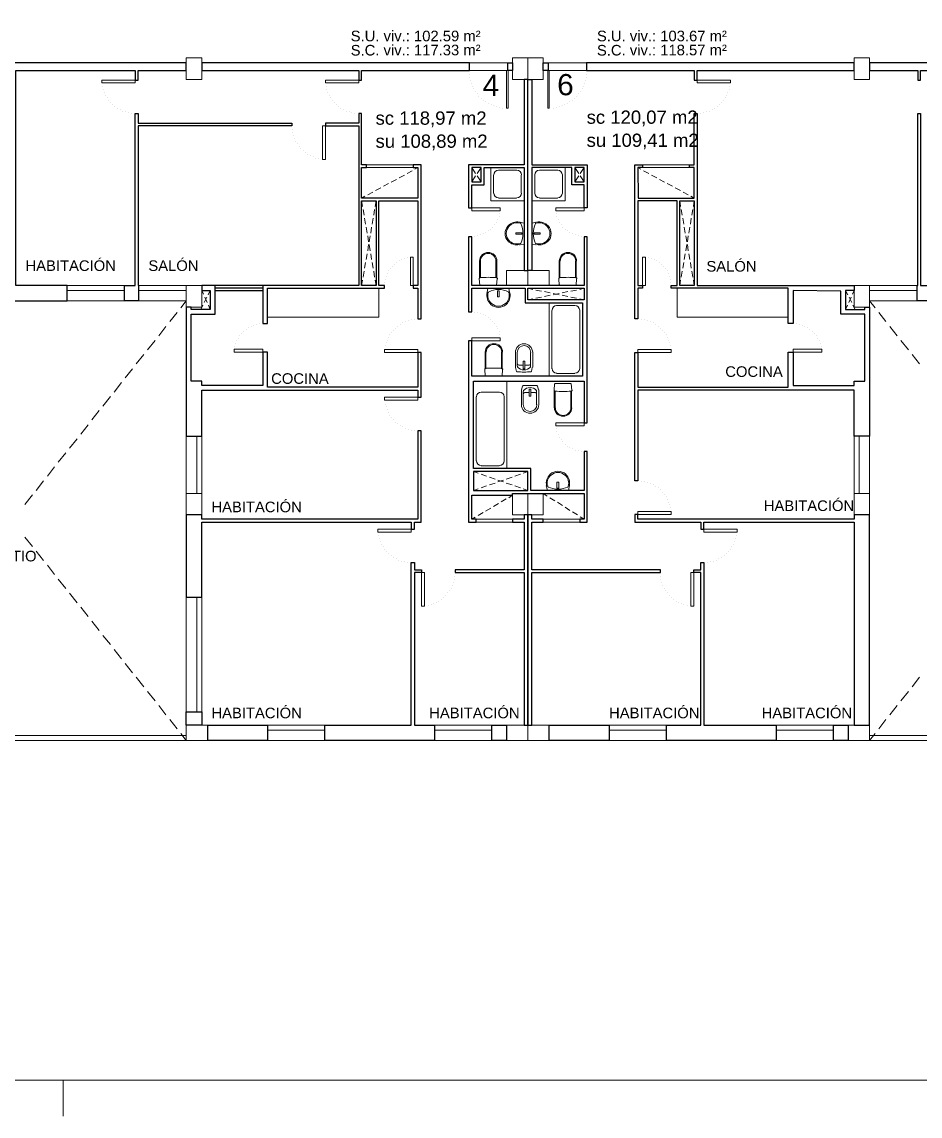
# Model space of a CAD drawing. Header units: millimetres. Extents: x 158 to 1000, y 519 to 900.
# Drawn here: x 376.2 to 501.6, y 601.6 to 754.2 of the extents above; entities that cross this region are included whole.
import ezdxf

# ---------------------------------------------------------------- set-up
doc = ezdxf.new("R2010")
doc.units = ezdxf.units.MM
doc.layers.get('0').update_dxf_attribs({"lineweight": 25})
doc.styles.add('textstyle3', font='Arial.ttf')

msp = doc.modelspace()

# ---------------------------------------------------------------- linework, layer by layer
at = {"color": 251, "lineweight": 5}
msp.add_line((381.97, 606.55), (381.97, 601.56), dxfattribs=at)
at = {"color": 18, "lineweight": 18, "true_color": 0x000000, "flags": 128}
for points in [[(182.96, 606.55), (746.93, 606.55), (746.93, 893.49), (182.96, 893.49), (182.96, 606.55)], [(401.32, 749.17), (399.16, 749.17), (399.16, 746.17), (401.32, 746.17), (401.32, 749.17)], [(446.83, 749.17), (444.71, 749.17), (444.71, 746.17), (446.83, 746.17), (446.83, 749.17)], [(448.99, 749.17), (446.83, 749.17), (446.83, 746.17), (448.99, 746.17), (448.99, 749.17)], [(494.54, 746.17), (492.38, 746.17), (492.38, 749.17), (494.54, 749.17), (494.54, 746.17)], [(443.87, 719.54), (446.83, 719.54), (446.83, 717.42), (443.87, 717.42), (443.87, 719.54)], [(446.83, 719.54), (449.83, 719.54), (449.83, 717.42), (446.83, 717.42), (446.83, 719.54)], [(401.32, 717.42), (399.16, 717.42), (399.16, 714.42), (401.32, 714.42), (401.32, 717.42)], [(494.54, 717.42), (492.38, 717.42), (492.38, 714.42), (494.54, 714.42), (494.54, 717.42)], [(399.16, 685.42), (401.32, 685.42), (401.32, 688.42), (399.16, 688.42), (399.16, 685.42)], [(444.71, 685.42), (446.83, 685.42), (446.83, 688.42), (444.71, 688.42), (444.71, 685.42)], [(446.83, 688.42), (448.99, 688.42), (448.99, 685.42), (446.83, 685.42), (446.83, 688.42)], [(492.38, 685.42), (494.54, 685.42), (494.54, 688.42), (492.38, 688.42), (492.38, 685.42)], [(402.17, 653.97), (399.16, 653.97), (399.16, 656.08), (402.17, 656.08), (402.17, 653.97)], [(443.87, 653.97), (446.83, 653.97), (446.83, 656.08), (443.87, 656.08), (443.87, 653.97)], [(446.83, 656.08), (449.83, 656.08), (449.83, 653.97), (446.83, 653.97), (446.83, 656.08)], [(494.54, 653.97), (491.53, 653.97), (491.53, 656.08), (494.54, 656.08), (494.54, 653.97)]]:
    msp.add_lwpolyline(points, dxfattribs=at)
at = {"color": 18, "lineweight": 25, "true_color": 0x000000, "flags": 128}
for points in [[(399.16, 747.44), (399.16, 748.5), (350.52, 748.5), (350.52, 747.44), (357.25, 747.44), (357.25, 746.08), (357.63, 746.08), (357.63, 747.44), (374.31, 747.44), (374.31, 717.42), (367.16, 717.42), (367.16, 715.31), (382.52, 715.31), (382.52, 717.42), (375.37, 717.42), (375.37, 747.44), (392.05, 747.44), (392.05, 746.08), (392.43, 746.08), (392.43, 747.44), (399.16, 747.44)], [(438.7, 747.44), (438.7, 748.5), (401.32, 748.5), (401.32, 747.44), (423.25, 747.44), (423.25, 746.08), (423.63, 746.08), (423.63, 747.44), (438.7, 747.44)], [(444.03, 747.44), (444.03, 748.5), (444.71, 748.5), (444.71, 747.44), (444.03, 747.44)], [(448.99, 747.44), (448.99, 748.5), (449.66, 748.5), (449.66, 747.44), (448.99, 747.44)], [(492.38, 747.44), (492.38, 748.5), (455, 748.5), (455, 747.44), (470.07, 747.44), (470.07, 746.08), (470.45, 746.08), (470.45, 747.44), (492.38, 747.44)], [(511.18, 717.42), (511.18, 715.31), (526.54, 715.31), (526.54, 717.42), (519.39, 717.42), (519.39, 747.44), (543.18, 747.44), (543.18, 748.5), (494.54, 748.5), (494.54, 747.44), (501.27, 747.44), (501.27, 746.08), (501.65, 746.08), (501.65, 747.44), (518.33, 747.44), (518.33, 717.42), (511.18, 717.42)], [(446.32, 719.54), (446.83, 719.54), (446.83, 746.17), (446.32, 746.17), (446.32, 734.27), (438.57, 734.27), (438.57, 728.26), (439, 728.26), (439, 731.48), (440.73, 731.48), (440.73, 733.89), (446.32, 733.89), (446.32, 719.54)], [(454.7, 728.26), (454.7, 731.48), (452.97, 731.48), (452.97, 733.89), (447.38, 733.89), (447.38, 719.54), (446.83, 719.54), (446.83, 746.17), (447.38, 746.17), (447.38, 734.27), (455.13, 734.27), (455.13, 728.26), (454.7, 728.26)], [(392.43, 741.43), (392.43, 740.07), (413.89, 740.07), (413.89, 739.69), (392.43, 739.69), (392.43, 717.42), (392.51, 717.42), (392.51, 715.31), (390.53, 715.31), (390.53, 717.42), (392.05, 717.42), (392.05, 741.43), (392.43, 741.43)], [(409.83, 712.13), (410.51, 712.13), (410.51, 717.04), (426.85, 717.04), (426.85, 717.42), (426.04, 717.42), (426.04, 729.23), (431.5, 729.23), (431.5, 717.42), (430.83, 717.42), (430.83, 717.04), (431.5, 717.04), (431.5, 712.77), (431.93, 712.77), (431.93, 734.27), (430.83, 734.27), (430.83, 733.89), (431.5, 733.89), (431.5, 729.62), (423.63, 729.62), (423.63, 733.89), (424.31, 733.89), (424.31, 734.27), (423.63, 734.27), (423.63, 741.43), (423.25, 741.43), (423.25, 740.07), (418.59, 740.07), (418.59, 739.69), (423.25, 739.69), (423.25, 717.42), (409.83, 717.42), (409.83, 712.13)], [(470.07, 741.43), (470.45, 741.43), (470.45, 717.42), (483.87, 717.42), (492.38, 717.42), (492.38, 716.75), (491.19, 716.75), (491.19, 714.08), (493.86, 714.08), (493.86, 714.42), (494.54, 714.42), (494.54, 696.43), (492.38, 696.43), (492.38, 702.82), (462.2, 702.82), (462.2, 690.16), (461.77, 690.16), (461.77, 708.07), (462.2, 708.07), (462.2, 703.24), (483.19, 703.24), (483.19, 708.11), (483.87, 708.11), (483.87, 703.5), (492.38, 703.5), (492.38, 704.09), (493.86, 704.09), (493.86, 713.44), (490.52, 713.44), (490.52, 716.62), (483.87, 716.75), (483.87, 712.13), (483.19, 712.13), (483.19, 717.04), (466.85, 717.04), (466.85, 717.42), (467.66, 717.42), (467.66, 729.23), (462.2, 729.23), (462.2, 717.42), (462.83, 717.42), (462.83, 717.04), (462.2, 717.04), (462.2, 712.77), (461.77, 712.77), (461.77, 734.27), (462.83, 734.27), (462.83, 733.89), (462.2, 733.89), (462.24, 729.62), (470.07, 729.62), (470.07, 733.89), (469.39, 733.89), (469.39, 734.27), (470.07, 734.27), (470.07, 741.43)], [(501.18, 715.31), (501.18, 717.42), (501.27, 717.42), (501.27, 741.43), (501.65, 741.43), (501.65, 717.42), (503.17, 717.42), (503.17, 715.31), (501.18, 715.31)], [(439, 731.9), (440.31, 731.9), (440.31, 733.89), (439, 733.89), (439, 731.9)], [(453.39, 731.9), (454.7, 731.9), (454.7, 733.89), (453.39, 733.89), (453.39, 731.9)], [(423.63, 729.23), (425.66, 729.23), (425.66, 717.42), (423.63, 717.42), (423.63, 729.23)], [(468.04, 729.23), (470.07, 729.23), (470.07, 717.42), (468.04, 717.42), (468.04, 729.23)], [(454.07, 684.4), (455.13, 684.4), (455.13, 694.27), (454.7, 694.27), (454.7, 688.81), (447.25, 688.81), (447.25, 691.9), (439.25, 691.9), (439.25, 704.09), (454.7, 704.09), (454.7, 698.25), (455.13, 698.25), (455.13, 724.24), (454.7, 724.24), (454.7, 717.42), (439, 717.42), (439, 724.24), (438.57, 724.24), (438.57, 713.74), (439, 713.74), (439, 717.04), (446.45, 717.04), (446.45, 715.01), (454.45, 715.01), (454.45, 704.77), (439, 704.77), (439, 709.72), (438.57, 709.72), (438.57, 684.4), (439.63, 684.4), (439.63, 684.83), (439, 684.83), (439, 688.17), (444.71, 688.17), (444.71, 688.42), (454.7, 688.42), (454.7, 684.83), (454.07, 684.83), (454.07, 684.4)], [(399.84, 713.44), (403.18, 713.44), (403.18, 717.42), (401.32, 717.42), (401.32, 716.75), (402.51, 716.75), (402.51, 714.08), (399.84, 714.08), (399.84, 714.42), (399.16, 714.42), (399.16, 696.43), (401.32, 696.43), (401.32, 702.82), (431.5, 702.82), (431.5, 701.84), (431.93, 701.84), (431.93, 708.07), (431.5, 708.07), (431.5, 703.24), (410.51, 703.24), (410.51, 708.11), (409.83, 708.11), (409.83, 703.5), (401.32, 703.5), (401.32, 704.09), (399.84, 704.09), (399.84, 713.44)], [(409.83, 717.42), (403.18, 717.42)], [(409.83, 717.08), (403.18, 717.08)], [(403.18, 716.75), (409.83, 716.75)], [(446.83, 717.04), (454.7, 717.04), (454.7, 715.43), (446.83, 715.43), (446.83, 717.04)], [(399.16, 673.95), (401.32, 673.95), (401.32, 684.4), (430.57, 684.4), (430.57, 683.43), (431, 683.43), (431, 684.4), (431.93, 684.4), (431.93, 697.15), (431.5, 697.15), (431.5, 684.83), (401.32, 684.83), (401.32, 685.42), (399.16, 685.42), (399.16, 673.95)], [(439.25, 688.81), (446.83, 688.81), (446.83, 691.47), (439.25, 691.47), (439.25, 688.81)], [(446.83, 656.08), (446.83, 685.42), (446.32, 685.42), (446.32, 684.83), (444.71, 684.83), (444.71, 684.4), (446.32, 684.4), (446.32, 677.76), (436.67, 677.76), (436.67, 677.38), (446.32, 677.38), (446.32, 656.08), (446.83, 656.08), (447.38, 656.08), (447.38, 677.38), (465.33, 677.38), (465.33, 677.76), (447.38, 677.76), (447.38, 684.4), (448.99, 684.4), (448.99, 684.83), (447.38, 684.83), (447.38, 685.42), (446.83, 685.42), (446.83, 656.08)], [(492.38, 656.08), (494.54, 656.08), (494.54, 685.42), (492.38, 685.42), (492.38, 684.83), (462.2, 684.83), (462.2, 685.5), (461.77, 685.5), (461.77, 684.4), (471, 684.4), (471, 683.43), (471.38, 683.43), (471.38, 684.4), (492.38, 684.4), (492.38, 656.08)], [(418.51, 653.97), (418.51, 656.08), (430.57, 656.08), (430.57, 678.77), (431, 678.77), (431, 677.76), (431.97, 677.76), (431.97, 677.38), (431, 677.38), (431, 656.08), (433.83, 656.08), (433.83, 653.97), (418.51, 653.97)], [(466.17, 653.97), (466.17, 656.08), (471, 656.08), (471, 677.38), (469.98, 677.38), (469.98, 677.76), (471, 677.76), (471, 678.77), (471.38, 678.77), (471.38, 656.08), (481.5, 656.08), (481.5, 653.97), (466.17, 653.97)], [(399.16, 656.08), (399.16, 657.94), (401.32, 657.94), (401.32, 656.08), (399.16, 656.08)], [(402.17, 656.08), (410.51, 656.08), (410.51, 653.97), (402.17, 653.97), (402.17, 656.08)], [(441.83, 653.97), (441.83, 656.08), (443.87, 656.08), (443.87, 653.97), (441.83, 653.97)], [(449.83, 653.97), (449.83, 656.08), (458.17, 656.08), (458.17, 653.97), (449.83, 653.97)], [(489.5, 653.97), (489.5, 656.08), (491.53, 656.08), (491.53, 653.97), (489.5, 653.97)]]:
    msp.add_lwpolyline(points, dxfattribs=at)
at = {"color": 252, "lineweight": 13, "true_color": 0x939598, "flags": 128}
for points in [[(444.08, 748.5), (438.62, 748.5)], [(449.62, 748.5), (455.08, 748.5)], [(438.62, 747.44), (444.08, 747.44)], [(455.08, 747.44), (449.62, 747.44)]]:
    msp.add_lwpolyline(points, dxfattribs=at)
at = {"color": 250, "lineweight": 5, "flags": 128}
for points in [[(438.62, 747.44), (438.62, 747.44)], [(438.66, 746.84), (438.66, 746.84)], [(455.04, 746.84), (455.04, 746.84)], [(455.08, 747.44), (455.08, 747.44)], [(438.7, 746.42), (438.7, 746.42)], [(438.83, 746), (438.83, 746)], [(438.95, 745.62), (438.95, 745.62)], [(439.12, 745.24), (439.12, 745.24)], [(454.58, 745.24), (454.58, 745.24)], [(454.74, 745.62), (454.74, 745.62)], [(454.87, 746), (454.87, 746)], [(455, 746.42), (455, 746.42)], [(439.29, 744.86), (439.29, 744.86)], [(439.5, 744.52), (439.5, 744.52)], [(439.76, 744.18), (439.76, 744.18)], [(440.01, 743.84), (440.01, 743.84)], [(440.31, 743.54), (440.31, 743.54)], [(453.39, 743.54), (453.39, 743.54)], [(453.69, 743.84), (453.69, 743.84)], [(453.94, 744.18), (453.94, 744.18)], [(454.19, 744.52), (454.19, 744.52)], [(454.41, 744.86), (454.41, 744.86)], [(440.65, 743.29), (440.65, 743.29)], [(440.99, 743.03), (440.99, 743.03)], [(441.33, 742.82), (441.33, 742.82)], [(441.71, 742.65), (441.71, 742.65)], [(442.09, 742.48), (442.09, 742.48)], [(442.47, 742.36), (442.47, 742.36)], [(442.89, 742.27), (442.89, 742.27)], [(443.31, 742.19), (443.31, 742.19)], [(450.38, 742.19), (450.38, 742.19)], [(450.81, 742.27), (450.81, 742.27)], [(451.23, 742.36), (451.23, 742.36)], [(451.61, 742.48), (451.61, 742.48)], [(451.99, 742.65), (451.99, 742.65)], [(452.37, 742.82), (452.37, 742.82)], [(452.71, 743.03), (452.71, 743.03)], [(453.05, 743.29), (453.05, 743.29)]]:
    msp.add_lwpolyline(points, dxfattribs=at)
at = {"color": 251, "lineweight": 5, "flags": 128}
for points in [[(444.08, 747.44), (444.08, 742.15), (443.87, 742.15), (443.87, 747.44), (444.08, 747.44)], [(449.62, 747.44), (449.62, 742.15), (449.83, 742.15), (449.83, 747.44), (449.62, 747.44)], [(392.05, 745.7), (392.05, 746.08), (387.39, 746.08), (387.39, 745.7), (392.05, 745.7)], [(423.25, 745.7), (423.25, 746.08), (418.59, 746.08), (418.59, 745.7), (423.25, 745.7)], [(470.45, 745.7), (470.45, 746.08), (475.11, 746.08), (475.11, 745.7), (470.45, 745.7)], [(418.17, 739.69), (418.59, 739.69), (418.59, 735.03), (418.17, 735.03), (418.17, 739.69)], [(424.31, 734.27), (430.83, 734.27)], [(462.83, 734.27), (469.39, 734.27)], [(424.31, 733.89), (430.83, 733.89)], [(462.83, 733.89), (469.39, 733.89)], [(439, 727.84), (439, 728.26), (442.98, 728.26), (442.98, 727.84), (439, 727.84)], [(454.7, 727.84), (454.7, 728.26), (450.72, 728.26), (450.72, 727.84), (454.7, 727.84)], [(430.45, 717.42), (430.83, 717.42), (430.83, 721.4), (430.45, 721.4), (430.45, 717.42)], [(463.25, 717.42), (462.83, 717.42), (462.83, 721.4), (463.25, 721.4), (463.25, 717.42)], [(439, 710.14), (439, 709.72), (442.98, 709.72), (442.98, 710.14), (439, 710.14)], [(409.83, 708.53), (409.83, 708.11), (405.85, 708.11), (405.85, 708.53), (409.83, 708.53)], [(431.5, 708.49), (431.5, 708.07), (426.85, 708.07), (426.85, 708.49), (431.5, 708.49)], [(462.2, 708.49), (462.2, 708.07), (466.85, 708.07), (466.85, 708.49), (462.2, 708.49)], [(483.87, 708.53), (483.87, 708.11), (487.85, 708.11), (487.85, 708.53), (483.87, 708.53)], [(431.5, 701.42), (431.5, 701.84), (426.85, 701.84), (426.85, 701.42), (431.5, 701.42)], [(454.7, 697.87), (454.7, 698.25), (450.72, 698.25), (450.72, 697.87), (454.7, 697.87)], [(462.2, 685.88), (462.2, 685.5), (466.85, 685.5), (466.85, 685.88), (462.2, 685.88)], [(444.71, 684.83), (439.63, 684.83)], [(439.63, 684.4), (444.71, 684.4)], [(448.99, 684.83), (454.07, 684.83)], [(448.99, 684.4), (454.07, 684.4)], [(430.57, 683.01), (430.57, 683.43), (425.92, 683.43), (425.92, 683.01), (430.57, 683.01)], [(471.38, 683.01), (471.38, 683.43), (476.04, 683.43), (476.04, 683.01), (471.38, 683.01)], [(432.39, 677.38), (431.97, 677.38), (431.97, 672.68), (432.39, 672.68), (432.39, 677.38)], [(469.6, 677.38), (469.98, 677.38), (469.98, 672.68), (469.6, 672.68), (469.6, 677.38)]]:
    msp.add_lwpolyline(points, dxfattribs=at)
at = {"color": 8, "lineweight": 0, "flags": 128}
for points in [[(387.48, 745.15), (387.48, 745.15)], [(418.68, 745.15), (418.68, 745.15)], [(475.02, 745.15), (475.02, 745.15)], [(387.56, 744.77), (387.56, 744.77)], [(387.73, 744.35), (387.73, 744.35)], [(387.86, 743.97), (387.86, 743.97)], [(388.11, 743.63), (388.11, 743.63)], [(418.76, 744.77), (418.76, 744.77)], [(418.93, 744.35), (418.93, 744.35)], [(419.1, 743.97), (419.1, 743.97)], [(419.31, 743.63), (419.31, 743.63)], [(474.39, 743.63), (474.39, 743.63)], [(474.6, 743.97), (474.6, 743.97)], [(474.77, 744.35), (474.77, 744.35)], [(474.94, 744.77), (474.94, 744.77)], [(388.32, 743.29), (388.32, 743.29)], [(388.62, 742.95), (388.62, 742.95)], [(388.87, 742.65), (388.87, 742.65)], [(389.21, 742.4), (389.21, 742.4)], [(389.55, 742.15), (389.55, 742.15)], [(389.93, 741.98), (389.93, 741.98)], [(419.52, 743.29), (419.52, 743.29)], [(419.82, 742.95), (419.82, 742.95)], [(420.07, 742.65), (420.07, 742.65)], [(420.41, 742.4), (420.41, 742.4)], [(420.75, 742.15), (420.75, 742.15)], [(421.13, 741.98), (421.13, 741.98)], [(472.57, 741.98), (472.57, 741.98)], [(472.95, 742.15), (472.95, 742.15)], [(473.29, 742.4), (473.29, 742.4)], [(473.63, 742.65), (473.63, 742.65)], [(473.88, 742.95), (473.88, 742.95)], [(474.18, 743.29), (474.18, 743.29)], [(390.27, 741.76), (390.27, 741.76)], [(390.69, 741.64), (390.69, 741.64)], [(391.08, 741.55), (391.08, 741.55)], [(391.5, 741.47), (391.5, 741.47)], [(392.05, 741.43), (392.05, 741.43)], [(421.47, 741.76), (421.47, 741.76)], [(421.89, 741.64), (421.89, 741.64)], [(422.28, 741.55), (422.28, 741.55)], [(422.7, 741.47), (422.7, 741.47)], [(423.25, 741.43), (423.25, 741.43)], [(470.45, 741.43), (470.45, 741.43)], [(471, 741.47), (471, 741.47)], [(471.42, 741.55), (471.42, 741.55)], [(471.81, 741.64), (471.81, 741.64)], [(472.23, 741.76), (472.23, 741.76)], [(413.89, 739.69), (413.89, 739.69)], [(413.98, 739.14), (413.98, 739.14)], [(414.02, 738.72), (414.02, 738.72)], [(414.15, 738.34), (414.15, 738.34)], [(414.27, 737.95), (414.27, 737.95)], [(414.44, 737.57), (414.44, 737.57)], [(414.66, 737.19), (414.66, 737.19)], [(414.91, 736.85), (414.91, 736.85)], [(415.16, 736.52), (415.16, 736.52)], [(415.46, 736.26), (415.46, 736.26)], [(415.76, 735.97), (415.76, 735.97)], [(416.09, 735.75), (416.09, 735.75)], [(416.48, 735.54), (416.48, 735.54)], [(416.86, 735.37), (416.86, 735.37)], [(417.24, 735.2), (417.24, 735.2)], [(417.66, 735.12), (417.66, 735.12)], [(428.88, 732.45), (429.6, 732.83)], [(429.98, 733.04), (430.7, 733.43)], [(431.08, 733.64), (431.5, 733.89)], [(439.55, 733.04), (439, 733.89)], [(439.76, 733.04), (440.31, 733.89)], [(441.66, 733.89), (441.66, 729.23)], [(442.04, 732.83), (442.04, 730.29)], [(442.72, 733.51), (445.26, 733.51)], [(445.9, 732.83), (445.9, 730.29)], [(447.8, 732.83), (447.8, 730.29)], [(450.98, 733.51), (448.44, 733.51)], [(451.65, 732.83), (451.65, 730.29)], [(452.04, 733.89), (452.04, 729.23)], [(453.39, 733.89), (453.94, 733.04)], [(454.15, 733.04), (454.7, 733.89)], [(462.2, 733.89), (462.62, 733.64)], [(463, 733.43), (463.72, 733.04)], [(464.1, 732.83), (464.82, 732.45)], [(426.68, 731.27), (427.4, 731.65)], [(427.78, 731.86), (428.5, 732.24)], [(439, 731.9), (439.55, 732.71)], [(440.31, 731.9), (439.76, 732.71)], [(453.39, 731.9), (453.94, 732.71)], [(454.15, 732.71), (454.7, 731.9)], [(465.2, 732.24), (465.92, 731.86)], [(466.3, 731.65), (467.02, 731.27)], [(423.63, 729.62), (424.1, 729.87)], [(424.48, 730.08), (425.2, 730.46)], [(425.58, 730.67), (426.3, 731.05)], [(467.4, 731.05), (468.12, 730.67)], [(468.5, 730.46), (469.22, 730.08)], [(469.6, 729.87), (470.07, 729.62)], [(423.63, 729.23), (423.76, 728.47)], [(425.66, 729.23), (425.53, 728.47)], [(441.66, 729.23), (446.32, 729.23)], [(442.72, 729.62), (445.26, 729.62)], [(452.04, 729.23), (447.38, 729.23)], [(450.98, 729.62), (448.44, 729.62)], [(468.04, 729.23), (468.16, 728.47)], [(470.07, 729.23), (469.94, 728.47)], [(423.84, 728.05), (423.97, 727.24)], [(424.05, 726.82), (424.18, 725.97)], [(425.24, 726.82), (425.11, 725.97)], [(425.45, 728.05), (425.32, 727.24)], [(442.64, 726.65), (442.64, 726.65)], [(442.81, 727.03), (442.81, 727.03)], [(442.89, 727.41), (442.89, 727.41)], [(450.81, 727.41), (450.81, 727.41)], [(450.89, 727.03), (450.89, 727.03)], [(451.06, 726.65), (451.06, 726.65)], [(468.25, 728.05), (468.38, 727.24)], [(468.46, 726.82), (468.59, 725.97)], [(469.65, 726.82), (469.52, 725.97)], [(469.86, 728.05), (469.73, 727.24)], [(424.26, 725.59), (424.39, 724.75)], [(425.03, 725.59), (424.9, 724.75)], [(441.66, 725.3), (441.66, 725.3)], [(441.96, 725.59), (441.96, 725.59)], [(442.21, 725.93), (442.21, 725.93)], [(442.43, 726.27), (442.43, 726.27)], [(445.69, 726.27), (445.77, 726.27)], [(445.77, 726.27), (446.28, 726.14)], [(446.28, 726.1), (446.28, 726.1)], [(446.32, 724.66), (446.32, 726.1)], [(447.38, 724.66), (447.38, 726.1)], [(447.93, 726.27), (447.42, 726.14)], [(447.42, 726.1), (447.42, 726.1)], [(448.01, 726.27), (447.93, 726.27)], [(451.27, 726.27), (451.27, 726.27)], [(451.49, 725.93), (451.49, 725.93)], [(451.74, 725.59), (451.74, 725.59)], [(452.04, 725.3), (452.04, 725.3)], [(468.67, 725.59), (468.8, 724.75)], [(469.43, 725.59), (469.31, 724.75)], [(424.48, 724.37), (424.6, 723.52)], [(424.82, 724.37), (424.69, 723.52)], [(439, 724.24), (439, 724.24)], [(439.42, 724.28), (439.42, 724.28)], [(439.84, 724.37), (439.84, 724.37)], [(440.22, 724.49), (440.22, 724.49)], [(440.61, 724.62), (440.61, 724.62)], [(440.99, 724.83), (440.99, 724.83)], [(441.33, 725.04), (441.33, 725.04)], [(445.98, 724.79), (445.98, 724.58), (445.14, 724.58), (445.14, 724.79), (445.98, 724.79)], [(446.32, 724.66), (446.32, 723.22)], [(447.38, 724.66), (447.38, 723.22)], [(447.72, 724.79), (447.72, 724.58), (448.56, 724.58), (448.56, 724.79), (447.72, 724.79)], [(452.37, 725.04), (452.37, 725.04)], [(452.71, 724.83), (452.71, 724.83)], [(453.09, 724.62), (453.09, 724.62)], [(453.47, 724.49), (453.47, 724.49)], [(453.86, 724.37), (453.86, 724.37)], [(454.28, 724.28), (454.28, 724.28)], [(454.7, 724.24), (454.7, 724.24)], [(468.88, 724.37), (469.01, 723.52)], [(469.22, 724.37), (469.1, 723.52)], [(424.6, 723.14), (424.48, 722.29)], [(424.69, 723.14), (424.82, 722.29)], [(445.69, 723.1), (445.77, 723.1)], [(445.77, 723.1), (446.28, 723.22)], [(446.28, 723.22), (446.28, 723.22)], [(447.42, 723.22), (447.42, 723.22)], [(447.93, 723.1), (447.42, 723.22)], [(448.01, 723.1), (447.93, 723.1)], [(469.01, 723.14), (468.88, 722.29)], [(469.1, 723.14), (469.22, 722.29)], [(424.18, 720.64), (424.05, 719.84)], [(424.39, 721.87), (424.26, 721.06)], [(424.9, 721.87), (425.03, 721.06)], [(425.11, 720.64), (425.24, 719.84)], [(428.5, 720.68), (428.5, 720.68)], [(428.88, 720.89), (428.88, 720.89)], [(429.22, 721.06), (429.22, 721.06)], [(429.6, 721.23), (429.6, 721.23)], [(430.02, 721.32), (430.02, 721.32)], [(440.1, 718.48), (440.1, 720.81)], [(440.22, 718.48), (440.22, 720.81)], [(442.38, 720.81), (442.38, 718.48)], [(442.51, 720.81), (442.51, 718.48)], [(451.19, 720.81), (451.19, 718.48)], [(451.32, 720.81), (451.32, 718.48)], [(453.47, 718.48), (453.47, 720.81)], [(453.6, 718.48), (453.6, 720.81)], [(463.68, 721.32), (463.68, 721.32)], [(464.1, 721.23), (464.1, 721.23)], [(464.48, 721.06), (464.48, 721.06)], [(464.82, 720.89), (464.82, 720.89)], [(465.2, 720.68), (465.2, 720.68)], [(468.59, 720.64), (468.46, 719.84)], [(468.8, 721.87), (468.67, 721.06)], [(469.31, 721.87), (469.43, 721.06)], [(469.52, 720.64), (469.65, 719.84)], [(423.97, 719.41), (423.84, 718.61)], [(425.32, 719.41), (425.45, 718.61)], [(427.23, 719.07), (427.23, 719.07)], [(427.4, 719.46), (427.4, 719.46)], [(427.65, 719.79), (427.65, 719.79)], [(427.91, 720.13), (427.91, 720.13)], [(428.2, 720.39), (428.2, 720.39)], [(465.5, 720.39), (465.5, 720.39)], [(465.79, 720.13), (465.79, 720.13)], [(466.05, 719.79), (466.05, 719.79)], [(466.3, 719.46), (466.3, 719.46)], [(466.47, 719.07), (466.47, 719.07)], [(468.38, 719.41), (468.25, 718.61)], [(469.73, 719.41), (469.86, 718.61)], [(423.76, 718.19), (423.63, 717.42)], [(425.53, 718.19), (425.66, 717.42)], [(426.89, 717.85), (426.89, 717.85)], [(426.93, 718.27), (426.93, 718.27)], [(427.06, 718.69), (427.06, 718.69)], [(440.06, 718.35), (440.14, 717.47)], [(442.55, 718.35), (442.47, 717.47)], [(451.15, 718.35), (451.23, 717.47)], [(453.64, 718.35), (453.56, 717.47)], [(466.64, 718.69), (466.64, 718.69)], [(466.77, 718.27), (466.77, 718.27)], [(466.81, 717.85), (466.81, 717.85)], [(468.16, 718.19), (468.04, 717.42)], [(469.94, 718.19), (470.07, 717.42)], [(401.32, 716.75), (401.57, 716.2)], [(402.51, 716.75), (402.21, 716.15)], [(426.04, 717.04), (426.04, 713.02)], [(426.85, 717.42), (426.85, 717.42)], [(441.28, 717.42), (440.18, 717.42)], [(441.11, 716.36), (441.16, 716.49)], [(441.16, 716.49), (441.24, 717)], [(441.28, 717.42), (442.38, 717.42)], [(442.72, 717.04), (441.28, 717.04)], [(441.28, 717), (441.28, 717)], [(442.85, 716.7), (442.6, 716.7), (442.6, 715.86), (442.85, 715.86), (442.85, 716.7)], [(442.72, 717.04), (444.16, 717.04)], [(444.29, 716.49), (444.16, 717)], [(444.16, 717), (444.16, 717)], [(444.33, 716.36), (444.29, 716.49)], [(446.83, 717.04), (447.51, 716.87)], [(447.93, 716.79), (448.73, 716.62)], [(449.16, 716.58), (449.96, 716.41)], [(449.16, 715.9), (449.96, 716.07)], [(450.38, 716.15), (451.19, 716.32)], [(450.38, 716.32), (451.19, 716.15)], [(452.42, 717.42), (451.32, 717.42)], [(451.61, 716.41), (452.42, 716.58)], [(451.61, 716.07), (452.42, 715.9)], [(452.42, 717.42), (453.47, 717.42)], [(452.84, 716.62), (453.64, 716.79)], [(454.07, 716.87), (454.7, 717.04)], [(466.85, 717.42), (466.85, 717.42)], [(467.66, 717.04), (467.66, 713.02)], [(491.19, 716.75), (491.49, 716.15)], [(492.38, 716.75), (492.13, 716.2)], [(401.49, 714.67), (401.19, 714.08)], [(402.04, 715.81), (401.66, 715.05)], [(401.74, 715.81), (402.08, 715.05)], [(402.25, 714.67), (402.51, 714.08)], [(446.83, 715.43), (447.51, 715.56)], [(447.93, 715.65), (448.73, 715.81)], [(449.79, 715.01), (449.79, 704.77)], [(453.39, 714.63), (450.85, 714.63)], [(452.84, 715.81), (453.64, 715.65)], [(454.07, 715.56), (454.7, 715.43)], [(491.45, 714.67), (491.19, 714.08)], [(491.96, 715.81), (491.62, 715.05)], [(491.66, 715.81), (492.04, 715.05)], [(492.21, 714.67), (492.51, 714.08)], [(410.51, 713.02), (426.04, 713.02)], [(439, 713.74), (439, 713.74)], [(439.42, 713.7), (439.42, 713.7)], [(439.84, 713.61), (439.84, 713.61)], [(440.22, 713.53), (440.22, 713.53)], [(440.61, 713.36), (440.61, 713.36)], [(440.99, 713.19), (440.99, 713.19)], [(441.33, 712.94), (441.33, 712.94)], [(450.17, 713.95), (450.17, 705.82)], [(454.07, 713.95), (454.07, 705.82)], [(483.19, 713.02), (467.66, 713.02)], [(407.84, 711.58), (407.84, 711.58)], [(408.22, 711.75), (408.22, 711.75)], [(408.6, 711.92), (408.6, 711.92)], [(408.98, 712), (408.98, 712)], [(409.41, 712.09), (409.41, 712.09)], [(409.83, 712.13), (409.83, 712.13)], [(428.37, 711.5), (428.37, 711.5)], [(428.67, 711.75), (428.67, 711.75)], [(429.01, 712), (429.01, 712)], [(429.39, 712.22), (429.39, 712.22)], [(429.77, 712.39), (429.77, 712.39)], [(430.15, 712.51), (430.15, 712.51)], [(430.57, 712.64), (430.57, 712.64)], [(430.95, 712.68), (430.95, 712.68)], [(431.5, 712.77), (431.5, 712.77)], [(441.66, 712.68), (441.66, 712.68)], [(441.96, 712.39), (441.96, 712.39)], [(442.21, 712.09), (442.21, 712.09)], [(442.43, 711.71), (442.43, 711.71)], [(442.64, 711.37), (442.64, 711.37)], [(462.2, 712.77), (462.2, 712.77)], [(462.75, 712.68), (462.75, 712.68)], [(463.13, 712.64), (463.13, 712.64)], [(463.55, 712.51), (463.55, 712.51)], [(463.93, 712.39), (463.93, 712.39)], [(464.31, 712.22), (464.31, 712.22)], [(464.69, 712), (464.69, 712)], [(465.03, 711.75), (465.03, 711.75)], [(465.33, 711.5), (465.33, 711.5)], [(483.87, 712.13), (483.87, 712.13)], [(484.29, 712.09), (484.29, 712.09)], [(484.72, 712), (484.72, 712)], [(485.1, 711.92), (485.1, 711.92)], [(485.48, 711.75), (485.48, 711.75)], [(485.86, 711.58), (485.86, 711.58)], [(406.4, 710.1), (406.4, 710.1)], [(406.61, 710.48), (406.61, 710.48)], [(406.87, 710.78), (406.87, 710.78)], [(407.16, 711.07), (407.16, 711.07)], [(407.5, 711.33), (407.5, 711.33)], [(427.36, 710.18), (427.36, 710.18)], [(427.57, 710.57), (427.57, 710.57)], [(427.78, 710.9), (427.78, 710.9)], [(428.07, 711.2), (428.07, 711.2)], [(442.81, 710.99), (442.81, 710.99)], [(442.89, 710.57), (442.89, 710.57)], [(465.62, 711.2), (465.62, 711.2)], [(465.92, 710.9), (465.92, 710.9)], [(466.13, 710.57), (466.13, 710.57)], [(466.34, 710.18), (466.34, 710.18)], [(486.2, 711.33), (486.2, 711.33)], [(486.54, 711.07), (486.54, 711.07)], [(486.83, 710.78), (486.83, 710.78)], [(487.09, 710.48), (487.09, 710.48)], [(487.3, 710.1), (487.3, 710.1)], [(405.93, 708.96), (405.93, 708.96)], [(406.02, 709.34), (406.02, 709.34)], [(406.19, 709.76), (406.19, 709.76)], [(426.93, 709), (426.93, 709)], [(427.06, 709.42), (427.06, 709.42)], [(427.19, 709.8), (427.19, 709.8)], [(466.51, 709.8), (466.51, 709.8)], [(466.64, 709.42), (466.64, 709.42)], [(466.77, 709), (466.77, 709)], [(487.51, 709.76), (487.51, 709.76)], [(487.68, 709.34), (487.68, 709.34)], [(487.76, 708.96), (487.76, 708.96)], [(440.86, 708.11), (440.86, 705.78)], [(440.99, 708.11), (440.99, 705.82)], [(443.15, 705.82), (443.15, 708.11)], [(443.27, 705.78), (443.27, 708.11)], [(445.09, 706.04), (445.09, 708.07)], [(445.35, 708.07), (445.35, 706.16)], [(446.41, 705.82), (446.19, 705.82), (446.19, 706.88), (446.41, 706.88), (446.41, 705.82)], [(447.21, 708.07), (447.21, 706.16)], [(447.51, 706.04), (447.51, 708.07)], [(440.82, 705.7), (440.9, 704.81)], [(443.31, 705.7), (443.23, 704.81)], [(445.09, 705.99), (445.26, 705.44)], [(447.46, 705.99), (447.34, 705.44)], [(442.09, 704.77), (440.99, 704.77)], [(442.09, 704.77), (443.19, 704.77)], [(443.91, 704.09), (443.91, 691.9)], [(451.74, 703.75), (450.64, 703.75)], [(453.39, 705.15), (450.85, 705.15)], [(451.74, 703.75), (452.84, 703.75)], [(440.31, 702.56), (442.85, 702.56)], [(445.94, 702.86), (446.11, 703.41)], [(445.94, 702.82), (445.94, 700.79)], [(446.19, 700.79), (446.19, 702.65)], [(447, 702.99), (447.25, 702.99), (447.25, 701.97), (447, 701.97), (447, 702.99)], [(448.06, 700.79), (448.06, 702.65)], [(448.31, 702.86), (448.18, 703.41)], [(448.35, 702.82), (448.35, 700.79)], [(450.51, 702.82), (450.55, 703.71)], [(450.51, 702.69), (450.51, 700.36)], [(450.64, 702.69), (450.64, 700.36)], [(452.84, 700.36), (452.84, 702.69)], [(452.97, 702.82), (452.88, 703.71)], [(452.92, 700.36), (452.92, 702.69)], [(426.93, 700.87), (426.93, 700.87)], [(439.63, 701.89), (439.63, 692.95)], [(443.53, 701.89), (443.53, 692.95)], [(427.06, 700.49), (427.06, 700.49)], [(427.19, 700.11), (427.19, 700.11)], [(427.36, 699.73), (427.36, 699.73)], [(427.57, 699.35), (427.57, 699.35)], [(427.78, 699.01), (427.78, 699.01)], [(428.07, 698.71), (428.07, 698.71)], [(428.37, 698.37), (428.37, 698.37)], [(428.67, 698.12), (428.67, 698.12)], [(429.01, 697.91), (429.01, 697.91)], [(429.39, 697.7), (429.39, 697.7)], [(429.77, 697.53), (429.77, 697.53)], [(430.15, 697.4), (430.15, 697.4)], [(430.57, 697.27), (430.57, 697.27)], [(430.95, 697.23), (430.95, 697.23)], [(431.5, 697.15), (431.5, 697.15)], [(450.81, 697.44), (450.81, 697.44)], [(450.89, 697.02), (450.89, 697.02)], [(451.06, 696.64), (451.06, 696.64)], [(451.27, 696.26), (451.27, 696.26)], [(451.49, 695.92), (451.49, 695.92)], [(451.74, 695.62), (451.74, 695.62)], [(452.04, 695.28), (452.04, 695.28)], [(452.37, 695.03), (452.37, 695.03)], [(452.71, 694.82), (452.71, 694.82)], [(453.09, 694.65), (453.09, 694.65)], [(453.47, 694.48), (453.47, 694.48)], [(453.86, 694.35), (453.86, 694.35)], [(454.28, 694.31), (454.28, 694.31)], [(454.7, 694.27), (454.7, 694.27)], [(442.85, 692.28), (440.31, 692.28)], [(439.25, 691.47), (439.89, 691.26)], [(440.31, 691.13), (441.07, 690.84)], [(441.49, 690.71), (442.26, 690.41)], [(442.64, 690.03), (443.44, 690.29)], [(442.64, 690.29), (443.44, 690.03)], [(443.82, 690.41), (444.63, 690.71)], [(445.01, 690.84), (445.81, 691.13)], [(446.19, 691.26), (446.83, 691.47)], [(451.15, 689.14), (450.89, 689.14), (450.89, 689.99), (451.15, 689.99), (451.15, 689.14)], [(462.2, 690.16), (462.2, 690.16)], [(462.75, 690.12), (462.75, 690.12)], [(463.13, 690.03), (463.13, 690.03)], [(439.25, 688.81), (439.89, 689.06)], [(440.31, 689.19), (441.07, 689.48)], [(441.49, 689.61), (442.26, 689.86)], [(443.82, 689.86), (444.63, 689.61)], [(445.01, 689.48), (445.81, 689.19)], [(446.19, 689.06), (446.83, 688.81)], [(449.41, 689.48), (449.45, 689.36)], [(449.45, 689.36), (449.58, 688.85)], [(449.58, 688.85), (449.58, 688.85)], [(451.02, 688.81), (449.58, 688.81)], [(451.02, 688.81), (452.46, 688.81)], [(452.46, 688.85), (452.46, 688.85)], [(452.59, 689.36), (452.5, 688.85)], [(452.63, 689.48), (452.59, 689.36)], [(463.55, 689.95), (463.55, 689.95)], [(463.93, 689.82), (463.93, 689.82)], [(464.31, 689.61), (464.31, 689.61)], [(464.69, 689.44), (464.69, 689.44)], [(465.03, 689.19), (465.03, 689.19)], [(465.33, 688.93), (465.33, 688.93)], [(465.62, 688.59), (465.62, 688.59)], [(442.04, 686.6), (442.76, 687.03)], [(443.1, 687.24), (443.82, 687.66)], [(444.2, 687.83), (444.71, 688.17)], [(448.99, 688.42), (449.54, 688.04)], [(449.92, 687.83), (450.6, 687.41)], [(450.98, 687.2), (451.65, 686.73)], [(465.92, 688.3), (465.92, 688.3)], [(466.13, 687.96), (466.13, 687.96)], [(466.34, 687.62), (466.34, 687.62)], [(466.51, 687.2), (466.51, 687.2)], [(439.89, 685.33), (440.61, 685.76)], [(440.94, 685.97), (441.66, 686.39)], [(452.04, 686.52), (452.71, 686.05)], [(453.09, 685.84), (453.77, 685.42)], [(466.64, 686.82), (466.64, 686.82)], [(466.77, 686.44), (466.77, 686.44)], [(439, 684.83), (439.5, 685.12)], [(454.15, 685.17), (454.7, 684.83)], [(426, 682.5), (426, 682.5)], [(475.95, 682.5), (475.95, 682.5)], [(426.09, 682.07), (426.09, 682.07)], [(426.25, 681.69), (426.25, 681.69)], [(426.42, 681.31), (426.42, 681.31)], [(426.64, 680.97), (426.64, 680.97)], [(475.32, 680.97), (475.32, 680.97)], [(475.53, 681.31), (475.53, 681.31)], [(475.7, 681.69), (475.7, 681.69)], [(475.87, 682.07), (475.87, 682.07)], [(426.85, 680.59), (426.85, 680.59)], [(427.14, 680.3), (427.14, 680.3)], [(427.44, 680), (427.44, 680)], [(427.74, 679.75), (427.74, 679.75)], [(428.07, 679.49), (428.07, 679.49)], [(473.88, 679.49), (473.88, 679.49)], [(474.22, 679.75), (474.22, 679.75)], [(474.56, 680), (474.56, 680)], [(474.81, 680.3), (474.81, 680.3)], [(475.11, 680.59), (475.11, 680.59)], [(428.46, 679.28), (428.46, 679.28)], [(428.84, 679.11), (428.84, 679.11)], [(429.22, 678.98), (429.22, 678.98)], [(429.64, 678.86), (429.64, 678.86)], [(430.02, 678.82), (430.02, 678.82)], [(430.57, 678.77), (430.57, 678.77)], [(471.38, 678.77), (471.38, 678.77)], [(471.93, 678.82), (471.93, 678.82)], [(472.36, 678.86), (472.36, 678.86)], [(472.74, 678.98), (472.74, 678.98)], [(473.16, 679.11), (473.16, 679.11)], [(473.5, 679.28), (473.5, 679.28)], [(436.54, 676.4), (436.54, 676.4)], [(436.58, 676.83), (436.58, 676.83)], [(436.67, 677.38), (436.67, 677.38)], [(465.33, 677.38), (465.33, 677.38)], [(465.37, 676.83), (465.37, 676.83)], [(465.41, 676.4), (465.41, 676.4)], [(435.91, 674.88), (435.91, 674.88)], [(436.12, 675.22), (436.12, 675.22)], [(436.29, 675.6), (436.29, 675.6)], [(436.41, 675.98), (436.41, 675.98)], [(465.54, 675.98), (465.54, 675.98)], [(465.67, 675.6), (465.67, 675.6)], [(465.84, 675.22), (465.84, 675.22)], [(466.05, 674.88), (466.05, 674.88)], [(434.09, 673.18), (434.09, 673.18)], [(434.42, 673.4), (434.42, 673.4)], [(434.81, 673.65), (434.81, 673.65)], [(435.1, 673.9), (435.1, 673.9)], [(435.4, 674.2), (435.4, 674.2)], [(435.65, 674.54), (435.65, 674.54)], [(466.3, 674.54), (466.3, 674.54)], [(466.56, 674.2), (466.56, 674.2)], [(466.85, 673.9), (466.85, 673.9)], [(467.19, 673.65), (467.19, 673.65)], [(467.53, 673.4), (467.53, 673.4)], [(467.87, 673.18), (467.87, 673.18)], [(432.9, 672.8), (432.9, 672.8)], [(433.32, 672.89), (433.32, 672.89)], [(433.71, 673.02), (433.71, 673.02)], [(468.25, 673.02), (468.25, 673.02)], [(468.63, 672.89), (468.63, 672.89)], [(469.05, 672.8), (469.05, 672.8)]]:
    msp.add_lwpolyline(points, dxfattribs=at)
at = {"color": 163, "lineweight": 5, "true_color": 0x6e8add, "flags": 128}
for points in [[(382.52, 717.42), (390.53, 717.42)], [(382.52, 716.75), (390.53, 716.75)], [(392.51, 717.42), (399.16, 717.42)], [(392.51, 716.75), (399.16, 716.75)], [(501.18, 717.42), (494.54, 717.42)], [(501.18, 716.75), (494.54, 716.75)], [(382.52, 715.31), (390.53, 715.31)], [(392.51, 715.31), (399.16, 715.31)], [(501.18, 715.31), (494.54, 715.31)], [(399.16, 696.43), (399.16, 688.42)], [(400.64, 696.43), (400.64, 688.42)], [(401.32, 696.43), (401.32, 688.42)], [(492.38, 696.43), (492.38, 688.42)], [(493.06, 696.43), (493.06, 688.42)], [(494.54, 696.43), (494.54, 688.42)], [(399.16, 673.95), (399.16, 657.94)], [(400.64, 673.95), (400.64, 657.94)], [(401.32, 673.95), (401.32, 657.94)], [(410.51, 656.08), (418.51, 656.08)], [(410.51, 655.4), (418.51, 655.4)], [(433.83, 656.08), (441.83, 656.08)], [(433.83, 655.4), (441.83, 655.4)], [(458.17, 656.08), (466.17, 656.08)], [(458.17, 655.4), (466.17, 655.4)], [(481.5, 656.08), (489.5, 656.08)], [(481.5, 655.4), (489.5, 655.4)], [(410.51, 653.97), (418.51, 653.97)], [(433.83, 653.97), (441.83, 653.97)], [(458.17, 653.97), (466.17, 653.97)], [(481.5, 653.97), (489.5, 653.97)]]:
    msp.add_lwpolyline(points, dxfattribs=at)
at = {"color": 252, "lineweight": 5, "flags": 128}
for points in [[(398.4, 714.33), (399.16, 715.31)], [(494.54, 715.31), (495.3, 714.33)], [(396.88, 712.39), (397.89, 713.66)], [(495.81, 713.66), (496.82, 712.39)], [(395.31, 710.4), (396.32, 711.71)], [(497.37, 711.71), (498.39, 710.4)], [(393.74, 708.45), (394.8, 709.76)], [(498.9, 709.76), (499.96, 708.45)], [(392.18, 706.5), (393.23, 707.81)], [(500.46, 707.81), (501.52, 706.5)], [(390.65, 704.55), (391.67, 705.82)], [(389.09, 702.56), (390.1, 703.88)], [(387.52, 700.62), (388.58, 701.93)], [(386, 698.67), (387.01, 699.98)], [(384.43, 696.68), (385.45, 697.99)], [(382.86, 694.73), (383.92, 696.04)], [(381.3, 692.79), (382.35, 694.1)], [(379.77, 690.84), (380.79, 692.15)], [(378.21, 688.85), (379.22, 690.16)], [(376.64, 686.9), (377.7, 688.21)], [(376.64, 682.33), (377.7, 681.02)], [(378.21, 680.38), (379.22, 679.07)], [(379.77, 678.43), (380.79, 677.12)], [(381.3, 676.44), (382.35, 675.17)], [(382.86, 674.5), (383.92, 673.18)], [(384.43, 672.55), (385.45, 671.24)], [(386, 670.6), (387.01, 669.29)], [(387.52, 668.61), (388.58, 667.34)], [(389.09, 666.67), (390.1, 665.35)], [(390.65, 664.72), (391.67, 663.41)], [(392.18, 662.77), (393.23, 661.46)], [(500.46, 661.46), (501.52, 662.77)], [(393.74, 660.78), (394.8, 659.51)], [(498.9, 659.51), (499.96, 660.78)], [(395.31, 658.83), (396.32, 657.52)], [(497.37, 657.52), (498.39, 658.83)], [(396.88, 656.89), (397.89, 655.57)], [(495.81, 655.57), (496.82, 656.89)], [(398.4, 654.94), (399.16, 653.97)], [(494.54, 653.97), (495.3, 654.94)]]:
    msp.add_lwpolyline(points, dxfattribs=at)
at = {"color": 253, "lineweight": 5, "flags": 128}
for points in [[(350.52, 654.64), (399.16, 654.64)], [(350.52, 653.97), (399.16, 653.97)], [(494.54, 654.64), (543.18, 654.64)], [(494.54, 653.97), (543.18, 653.97)]]:
    msp.add_lwpolyline(points, dxfattribs=at)
at = {"color": 8, "lineweight": 0}
for points in [[(442.74, 733.51), (442.38, 733.51), (442.09, 733.22), (442.09, 732.85)], [(445.94, 732.85), (445.94, 733.22), (445.65, 733.51), (445.28, 733.51)], [(448.46, 733.51), (448.1, 733.51), (447.8, 733.22), (447.8, 732.85)], [(451.65, 732.85), (451.65, 733.22), (451.36, 733.51), (451, 733.51)], [(442.09, 730.31), (442.09, 729.95), (442.38, 729.66), (442.74, 729.66)], [(445.28, 729.66), (445.65, 729.66), (445.94, 729.95), (445.94, 730.31)], [(447.8, 730.31), (447.8, 729.95), (448.1, 729.66), (448.46, 729.66)], [(451, 729.66), (451.36, 729.66), (451.65, 729.95), (451.65, 730.31)], [(444.07, 725.77), (443.8, 725.47), (443.65, 725.08), (443.65, 724.68)], [(444.19, 725.66), (443.96, 725.39), (443.82, 725.04), (443.82, 724.68)], [(445.68, 726.28), (445.09, 726.4), (444.48, 726.2), (444.08, 725.76)], [(445.76, 726.12), (445.19, 726.29), (444.57, 726.11), (444.17, 725.67)], [(445.84, 726.08), (445.83, 726.11), (445.81, 726.13), (445.78, 726.14)], [(446.15, 724.68), (446.15, 725.16), (446.05, 725.63), (445.84, 726.06)], [(447.9, 726.06), (447.7, 725.63), (447.59, 725.16), (447.59, 724.68)], [(447.96, 726.14), (447.93, 726.13), (447.91, 726.11), (447.9, 726.08)], [(449.57, 725.67), (449.17, 726.11), (448.55, 726.29), (447.98, 726.12)], [(449.66, 725.76), (449.26, 726.2), (448.65, 726.4), (448.07, 726.28)], [(449.92, 724.68), (449.92, 725.04), (449.79, 725.39), (449.55, 725.66)], [(450.09, 724.68), (450.09, 725.08), (449.94, 725.47), (449.67, 725.77)], [(443.65, 724.68), (443.65, 724.28), (443.8, 723.9), (444.07, 723.6)], [(443.82, 724.68), (443.82, 724.32), (443.96, 723.98), (444.19, 723.71)], [(444.08, 723.65), (444.48, 723.21), (445.09, 723.01), (445.68, 723.13)], [(444.17, 723.74), (444.57, 723.29), (445.19, 723.12), (445.76, 723.28)], [(445.84, 723.31), (446.05, 723.74), (446.15, 724.21), (446.15, 724.68)], [(447.59, 724.68), (447.59, 724.21), (447.7, 723.74), (447.9, 723.31)], [(447.98, 723.28), (448.55, 723.12), (449.17, 723.29), (449.57, 723.74)], [(448.07, 723.13), (448.65, 723.01), (449.26, 723.21), (449.66, 723.65)], [(449.55, 723.71), (449.79, 723.98), (449.92, 724.32), (449.92, 724.68)], [(449.67, 723.6), (449.94, 723.9), (450.09, 724.28), (450.09, 724.68)], [(441.3, 722.04), (440.64, 722.04), (440.1, 721.5), (440.1, 720.83)], [(442.51, 720.83), (442.51, 721.5), (441.97, 722.04), (441.3, 722.04)], [(445.78, 723.27), (445.81, 723.28), (445.83, 723.3), (445.84, 723.33)], [(447.9, 723.33), (447.91, 723.3), (447.93, 723.28), (447.96, 723.27)], [(452.44, 722.04), (451.77, 722.04), (451.23, 721.5), (451.23, 720.83)], [(453.64, 720.83), (453.64, 721.5), (453.1, 722.04), (452.44, 722.04)], [(441.3, 721.91), (440.71, 721.91), (440.22, 721.43), (440.22, 720.83)], [(442.38, 720.83), (442.38, 721.43), (441.9, 721.91), (441.3, 721.91)], [(452.44, 721.91), (451.84, 721.91), (451.36, 721.43), (451.36, 720.83)], [(453.52, 720.83), (453.52, 721.43), (453.03, 721.91), (452.44, 721.91)], [(440.09, 718.47), (440.06, 718.44), (440.05, 718.4), (440.06, 718.36)], [(440.19, 718.52), (440.15, 718.52), (440.12, 718.5), (440.09, 718.47)], [(440.14, 717.52), (440.14, 717.49), (440.17, 717.47), (440.2, 717.47)], [(441.3, 718.57), (440.93, 718.57), (440.56, 718.56), (440.19, 718.53)], [(442.42, 718.53), (442.05, 718.56), (441.68, 718.57), (441.3, 718.57)], [(442.4, 717.47), (442.44, 717.47), (442.46, 717.49), (442.47, 717.52)], [(442.56, 718.47), (442.53, 718.5), (442.5, 718.52), (442.46, 718.52)], [(442.59, 718.36), (442.6, 718.4), (442.59, 718.44), (442.56, 718.47)], [(451.18, 718.47), (451.16, 718.44), (451.14, 718.4), (451.15, 718.36)], [(451.29, 718.52), (451.25, 718.52), (451.21, 718.5), (451.18, 718.47)], [(451.27, 717.52), (451.28, 717.49), (451.3, 717.47), (451.34, 717.47)], [(452.44, 718.57), (452.07, 718.57), (451.69, 718.56), (451.32, 718.53)], [(453.55, 718.53), (453.18, 718.56), (452.81, 718.57), (452.44, 718.57)], [(453.5, 717.47), (453.53, 717.47), (453.56, 717.49), (453.56, 717.52)], [(453.65, 718.47), (453.62, 718.5), (453.59, 718.52), (453.55, 718.52)], [(453.69, 718.36), (453.69, 718.4), (453.68, 718.44), (453.65, 718.47)], [(441.15, 716.4), (441.02, 715.81), (441.22, 715.2), (441.67, 714.8)], [(441.3, 716.48), (441.14, 715.91), (441.31, 715.29), (441.76, 714.9)], [(441.39, 716.52), (441.36, 716.51), (441.34, 716.49), (441.33, 716.46)], [(442.74, 716.87), (442.27, 716.87), (441.8, 716.77), (441.37, 716.57)], [(444.12, 716.57), (443.69, 716.77), (443.22, 716.87), (442.74, 716.87)], [(443.73, 714.9), (444.17, 715.29), (444.35, 715.91), (444.18, 716.48)], [(443.82, 714.8), (444.26, 715.2), (444.46, 715.81), (444.34, 716.4)], [(444.16, 716.46), (444.15, 716.49), (444.13, 716.51), (444.1, 716.52)], [(441.66, 714.79), (441.96, 714.52), (442.34, 714.38), (442.74, 714.38)], [(441.77, 714.92), (442.04, 714.68), (442.38, 714.54), (442.74, 714.54)], [(442.74, 714.54), (443.1, 714.54), (443.45, 714.68), (443.72, 714.92)], [(442.74, 714.38), (443.14, 714.38), (443.53, 714.52), (443.83, 714.79)], [(450.87, 714.63), (450.51, 714.63), (450.22, 714.34), (450.22, 713.97)], [(454.07, 713.97), (454.07, 714.34), (453.77, 714.63), (453.41, 714.63)], [(442.11, 709.34), (441.44, 709.34), (440.9, 708.8), (440.9, 708.13)], [(442.11, 709.21), (441.51, 709.21), (441.03, 708.73), (441.03, 708.13)], [(443.31, 708.13), (443.31, 708.8), (442.77, 709.34), (442.11, 709.34)], [(443.19, 708.13), (443.19, 708.73), (442.7, 709.21), (442.11, 709.21)], [(446.3, 709.3), (445.63, 709.3), (445.09, 708.75), (445.09, 708.09)], [(446.3, 709.04), (445.77, 709.04), (445.35, 708.61), (445.35, 708.09)], [(447.51, 708.09), (447.51, 708.75), (446.97, 709.3), (446.3, 709.3)], [(447.25, 708.09), (447.25, 708.61), (446.83, 709.04), (446.3, 709.04)], [(440.85, 705.81), (440.83, 705.78), (440.81, 705.74), (440.82, 705.7)], [(440.96, 705.87), (440.92, 705.86), (440.88, 705.85), (440.85, 705.81)], [(442.11, 705.91), (441.74, 705.91), (441.36, 705.9), (440.99, 705.88)], [(443.22, 705.88), (442.85, 705.9), (442.48, 705.91), (442.11, 705.91)], [(443.32, 705.81), (443.29, 705.85), (443.26, 705.86), (443.22, 705.87)], [(443.36, 705.7), (443.36, 705.74), (443.35, 705.78), (443.32, 705.81)], [(445.09, 706.06), (445.09, 706.04), (445.09, 706.03), (445.1, 706.02)], [(445.26, 705.45), (445.27, 705.42), (445.29, 705.4), (445.32, 705.4)], [(445.32, 705.39), (445.65, 705.37), (445.97, 705.36), (446.3, 705.36)], [(445.39, 706.52), (445.39, 706.44), (445.45, 706.38), (445.53, 706.37)], [(445.39, 706.18), (445.39, 706.15), (445.4, 706.11), (445.43, 706.08)], [(445.4, 706.05), (445.63, 705.8), (445.96, 705.65), (446.3, 705.65)], [(445.53, 706.34), (445.75, 706.34), (445.97, 706.33), (446.19, 706.33)], [(446.3, 705.65), (446.64, 705.65), (446.97, 705.8), (447.19, 706.05)], [(446.3, 705.36), (446.63, 705.36), (446.95, 705.37), (447.28, 705.39)], [(446.41, 706.33), (446.63, 706.33), (446.85, 706.34), (447.07, 706.34)], [(447.06, 706.37), (447.15, 706.38), (447.21, 706.44), (447.21, 706.52)], [(447.17, 706.08), (447.2, 706.11), (447.21, 706.15), (447.21, 706.18)], [(447.28, 705.4), (447.3, 705.4), (447.33, 705.42), (447.33, 705.45)], [(447.5, 706.02), (447.5, 706.03), (447.51, 706.04), (447.51, 706.06)], [(450.22, 705.84), (450.22, 705.48), (450.51, 705.19), (450.87, 705.19)], [(453.41, 705.19), (453.77, 705.19), (454.07, 705.48), (454.07, 705.84)], [(440.94, 704.82), (440.95, 704.79), (440.97, 704.77), (441.01, 704.77)], [(443.21, 704.77), (443.24, 704.77), (443.27, 704.79), (443.27, 704.82)], [(450.66, 703.75), (450.63, 703.75), (450.6, 703.72), (450.6, 703.69)], [(452.92, 703.69), (452.92, 703.72), (452.89, 703.75), (452.86, 703.75)], [(440.33, 702.56), (439.97, 702.56), (439.67, 702.27), (439.67, 701.91)], [(443.53, 701.91), (443.53, 702.27), (443.23, 702.56), (442.87, 702.56)], [(445.95, 702.88), (445.94, 702.87), (445.94, 702.85), (445.94, 702.84)], [(446.17, 703.45), (446.14, 703.45), (446.12, 703.43), (446.11, 703.41)], [(447.15, 703.5), (446.82, 703.5), (446.49, 703.48), (446.17, 703.46)], [(446.27, 702.77), (446.25, 702.74), (446.24, 702.71), (446.24, 702.67)], [(446.38, 702.48), (446.3, 702.48), (446.24, 702.41), (446.24, 702.33)], [(447.15, 703.2), (446.8, 703.2), (446.48, 703.05), (446.25, 702.8)], [(447.03, 702.52), (446.81, 702.52), (446.6, 702.52), (446.38, 702.51)], [(448.12, 703.46), (447.8, 703.48), (447.47, 703.5), (447.15, 703.5)], [(448.04, 702.8), (447.81, 703.05), (447.49, 703.2), (447.15, 703.2)], [(447.92, 702.51), (447.7, 702.52), (447.48, 702.52), (447.26, 702.52)], [(448.06, 702.33), (448.06, 702.41), (447.99, 702.48), (447.91, 702.48)], [(448.06, 702.67), (448.06, 702.71), (448.04, 702.74), (448.02, 702.77)], [(448.18, 703.41), (448.17, 703.43), (448.15, 703.45), (448.12, 703.45)], [(448.35, 702.84), (448.35, 702.85), (448.35, 702.87), (448.35, 702.88)], [(450.51, 702.85), (450.51, 702.81), (450.52, 702.77), (450.55, 702.74)], [(450.55, 702.74), (450.57, 702.71), (450.61, 702.69), (450.65, 702.69)], [(450.64, 702.68), (451.02, 702.66), (451.39, 702.65), (451.76, 702.65)], [(451.76, 702.65), (452.13, 702.65), (452.5, 702.66), (452.88, 702.68)], [(452.87, 702.69), (452.91, 702.69), (452.95, 702.71), (452.97, 702.74)], [(452.97, 702.74), (453, 702.77), (453.01, 702.81), (453.01, 702.85)], [(445.94, 700.81), (445.94, 700.14), (446.48, 699.6), (447.15, 699.6)], [(446.19, 700.81), (446.19, 700.28), (446.62, 699.85), (447.15, 699.85)], [(447.15, 699.6), (447.81, 699.6), (448.35, 700.14), (448.35, 700.81)], [(447.15, 699.85), (447.67, 699.85), (448.1, 700.28), (448.1, 700.81)], [(450.55, 700.38), (450.55, 699.72), (451.09, 699.18), (451.76, 699.18)], [(450.68, 700.38), (450.68, 699.79), (451.16, 699.3), (451.76, 699.3)], [(451.76, 699.18), (452.43, 699.18), (452.97, 699.72), (452.97, 700.38)], [(451.76, 699.3), (452.36, 699.3), (452.84, 699.79), (452.84, 700.38)], [(439.67, 692.98), (439.67, 692.61), (439.97, 692.32), (440.33, 692.32)], [(442.87, 692.32), (443.23, 692.32), (443.53, 692.61), (443.53, 692.98)], [(451.04, 691.52), (450.64, 691.52), (450.25, 691.37), (449.95, 691.1)], [(452.13, 691.1), (451.83, 691.37), (451.44, 691.52), (451.04, 691.52)], [(449.97, 691.09), (449.52, 690.69), (449.32, 690.08), (449.45, 689.49)], [(450.05, 690.99), (449.61, 690.6), (449.43, 689.98), (449.6, 689.41)], [(451.04, 691.35), (450.68, 691.35), (450.33, 691.21), (450.07, 690.97)], [(452.01, 690.97), (451.75, 691.21), (451.4, 691.35), (451.04, 691.35)], [(452.48, 689.41), (452.65, 689.98), (452.47, 690.6), (452.03, 690.99)], [(452.63, 689.49), (452.76, 690.08), (452.56, 690.69), (452.11, 691.09)], [(449.63, 689.43), (449.64, 689.4), (449.66, 689.38), (449.68, 689.37)], [(449.66, 689.32), (450.09, 689.12), (450.56, 689.02), (451.04, 689.02)], [(451.04, 689.02), (451.52, 689.02), (451.99, 689.12), (452.42, 689.32)], [(452.4, 689.37), (452.43, 689.38), (452.45, 689.4), (452.45, 689.43)]]:
    msp.add_open_spline(points, degree=3, dxfattribs=at)

# ---------------------------------------------------------------- texts
at = {"color": 18, "true_color": 0x000000, "style": 'textstyle3'}
for s, height, p in [('S.U. viv.: 102.59 m² ', 1.4783, (422.11, 751.5)), ('S.U. viv.: 103.67 m² ', 1.4783, (456.48, 751.5)), ('4', 2.96, (440.52, 743.88)), ('6', 2.96, (450.93, 743.97)), ('sc 118,97 m2', 1.8478, (425.58, 739.86)), ('sc 120,07 m2', 1.8478, (455.04, 739.99)), ('su 108,89 m2', 1.8478, (425.58, 736.64)), ('su 109,41 m2', 1.8478, (455.04, 736.77)), ('HABITACIÓN ', 1.4783, (376.72, 719.46)), ('SALÓN', 1.478, (393.87, 719.46)), ('SALÓN', 1.478, (471.76, 719.37)), ('COCINA ', 1.478, (474.39, 704.68)), ('COCINA', 1.478, (411.01, 703.71)), ('HABITACIÓN', 1.478, (402.67, 685.8)), ('HABITACIÓN', 1.478, (479.76, 685.97)), ('PATIO ', 1.478, (372.07, 678.94)), ('HABITACIÓN ', 1.4783, (402.67, 657.06)), ('HABITACIÓN', 1.478, (433.07, 657.06)), ('HABITACIÓN ', 1.4783, (458.17, 657.06)), ('HABITACIÓN', 1.478, (479.47, 657.06))]:
    msp.add_text(s, height=height, dxfattribs=at).set_placement(p)
for s, p in [('S.C. viv.: 117.33 m² ', (422.11, 749.51)), ('S.C. viv.: 118.57 m² ', (456.48, 749.51))]:
    msp.add_text(s, height=1.4783, rotation=0.1484, dxfattribs=at).set_placement(p)

doc.saveas('drawing.dxf')
